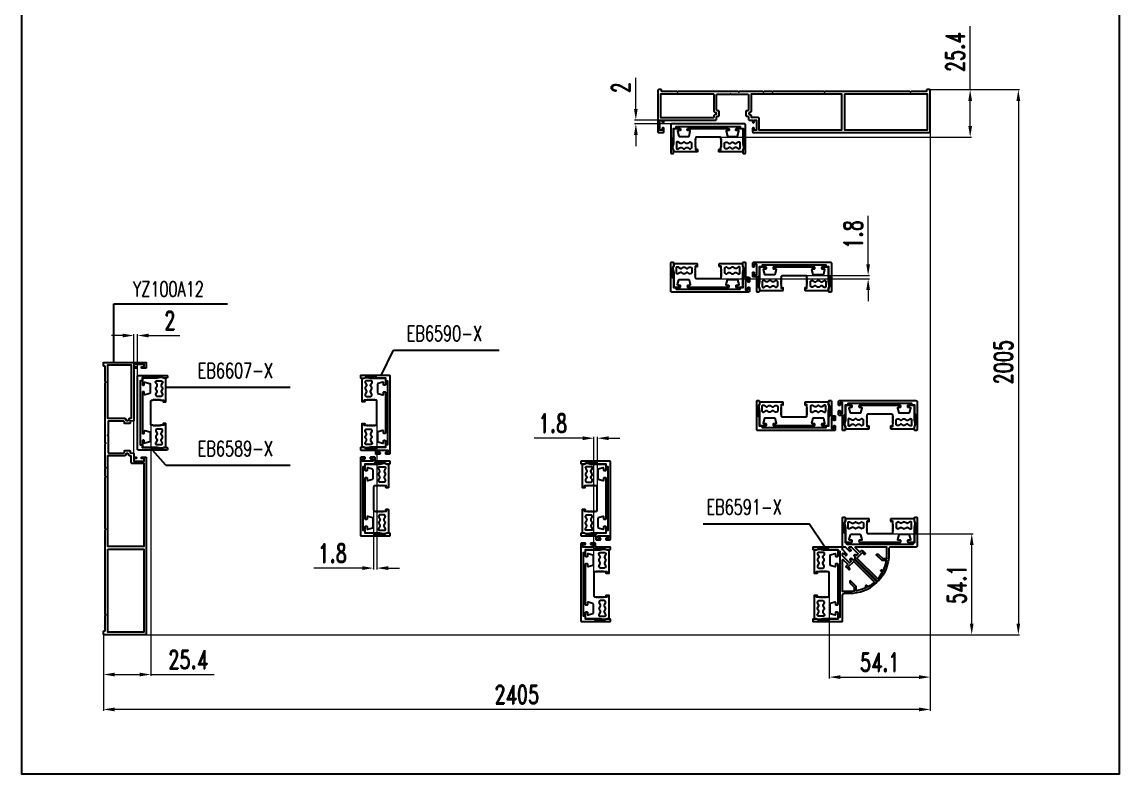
# Model space of a CAD drawing. Header units: millimetres. Extents: x 4423 to 13326, y -1516 to 5738.
# Drawn here: x 5336 to 5924, y -657 to -254 of the extents above; entities that cross this region are included whole.
import ezdxf

# ---------------------------------------------------------------- set-up
doc = ezdxf.new("R2010")
doc.units = ezdxf.units.MM
doc.header["$LTSCALE"] = 0.5
doc.layers.add('铝型材', color=1, linetype='Continuous')
doc.styles.add('CTXT', font='romand.shx', dxfattribs={"width": 0.7, "height": 5})
doc.styles.add('施工图尺寸', font='romand.shx', dxfattribs={"width": 0.7, "height": 10})
doc.dimstyles.new('施工图比例1', dxfattribs={"dimscale": 0, "dimtxt": 10, "dimasz": 6, "dimexe": 0.7, "dimexo": 0.625, "dimgap": 3, "dimtad": 1, "dimzin": 9, "dimdsep": 46, "dimtxsty": '施工图尺寸', "dimcen": 0, "dimclrd": 3, "dimclre": 3, "dimclrt": 2, "dimadec": 1, "dimazin": 2, "dimtfac": 1, "dimtofl": 0, "dimtmove": 0, "dimatfit": 3, "dimfxl": 0, "dimtolj": 1, "dimlwd": 13, "dimlwe": 13, "dimarcsym": 0})

# ---------------------------------------------------------------- blocks, each defined once
blk = doc.blocks.new('*D278')
at = {"layer": 'Defpoints', "color": 0, "transparency": 16777216}
for p in [(5821.6, -290.54), (5844.1, -290.54), (5704.61, -315.95)]:
    blk.add_point(p, dxfattribs=at)
at = {"layer": '铝型材', "color": 3, "lineweight": 13, "transparency": 16777216}
for p, q in [((5844.1, -290.54), (5844.1, -256.54)), ((5822.22, -290.54), (5844.8, -290.54)), ((5844.1, -309.95), (5844.1, -296.54)), ((5705.23, -315.95), (5844.8, -315.95))]:
    blk.add_line(p, q, dxfattribs=at)
at = {"layer": '铝型材', "color": 3, "transparency": 16777216}
for points in [[(5843.1, -296.54), (5845.1, -296.54), (5844.1, -290.54)], [(5843.1, -309.95), (5845.1, -309.95), (5844.1, -315.95)]]:
    blk.add_solid(points, dxfattribs=at)
at = {"layer": '铝型材', "color": 2, "transparency": 16777216, "insert": (5836.1, -270.54), "char_height": 10, "attachment_point": 5, "rotation": 90, "style": '施工图尺寸'}
blk.add_mtext('\\A1;25.4', dxfattribs=at)
blk = doc.blocks.new('*D279')
at = {"layer": 'Defpoints', "color": 0, "transparency": 16777216}
for p in [(5822.6, -290.54), (5391.13, -582.71), (5869.91, -582.71)]:
    blk.add_point(p, dxfattribs=at)
at = {"layer": '铝型材', "color": 3, "lineweight": 13, "transparency": 16777216}
for p, q in [((5823.22, -290.54), (5870.61, -290.54)), ((5869.91, -296.54), (5869.91, -576.71)), ((5391.76, -582.71), (5870.61, -582.71))]:
    blk.add_line(p, q, dxfattribs=at)
at = {"layer": '铝型材', "color": 3, "transparency": 16777216}
for points in [[(5868.91, -296.54), (5870.91, -296.54), (5869.91, -290.54)], [(5868.91, -576.71), (5870.91, -576.71), (5869.91, -582.71)]]:
    blk.add_solid(points, dxfattribs=at)
at = {"layer": '铝型材', "color": 2, "transparency": 16777216, "insert": (5861.91, -436.63), "char_height": 10, "attachment_point": 5, "rotation": 90, "style": '施工图尺寸'}
blk.add_mtext('\\A1;2005', dxfattribs=at)
blk = doc.blocks.new('*D280')
at = {"layer": 'Defpoints', "color": 0, "transparency": 16777216}
for p in [(5822.7, -307.35), (5379.53, -581.61), (5379.53, -622.77)]:
    blk.add_point(p, dxfattribs=at)
at = {"layer": '铝型材', "color": 3, "lineweight": 13, "transparency": 16777216}
for p, q in [((5822.7, -307.98), (5822.7, -623.47)), ((5379.53, -582.23), (5379.53, -623.47)), ((5816.7, -622.77), (5385.53, -622.77))]:
    blk.add_line(p, q, dxfattribs=at)
at = {"layer": '铝型材', "color": 3, "transparency": 16777216}
for points in [[(5385.53, -621.77), (5385.53, -623.77), (5379.53, -622.77)], [(5816.7, -621.77), (5816.7, -623.77), (5822.7, -622.77)]]:
    blk.add_solid(points, dxfattribs=at)
at = {"layer": '铝型材', "color": 2, "transparency": 16777216, "insert": (5601.11, -614.77), "char_height": 10, "attachment_point": 5, "style": '施工图尺寸'}
blk.add_mtext('\\A1;2405', dxfattribs=at)
blk = doc.blocks.new('*D281')
at = {"layer": 'Defpoints', "color": 0, "transparency": 16777216}
for p in [(5703.7, -391.94), (5749.7, -390.14), (5789.4, -390.14)]:
    blk.add_point(p, dxfattribs=at)
at = {"layer": '铝型材', "color": 3, "lineweight": 13, "transparency": 16777216}
for p, q in [((5789.4, -384.14), (5789.4, -358.14)), ((5704.32, -391.94), (5790.1, -391.94)), ((5750.32, -390.14), (5790.1, -390.14)), ((5789.4, -397.94), (5789.4, -403.94))]:
    blk.add_line(p, q, dxfattribs=at)
at = {"layer": '铝型材', "color": 3, "transparency": 16777216}
for points in [[(5788.4, -384.14), (5790.4, -384.14), (5789.4, -390.14)], [(5788.4, -397.94), (5790.4, -397.94), (5789.4, -391.94)]]:
    blk.add_solid(points, dxfattribs=at)
at = {"layer": '铝型材', "color": 2, "transparency": 16777216, "insert": (5781.4, -368.14), "char_height": 10, "attachment_point": 5, "rotation": 90, "style": '施工图尺寸'}
blk.add_mtext('\\A1;1.8', dxfattribs=at)
blk = doc.blocks.new('*D282')
at = {"layer": 'Defpoints', "color": 0, "transparency": 16777216}
for p in [(5404.93, -463.71), (5379.53, -581.62), (5404.93, -604.06)]:
    blk.add_point(p, dxfattribs=at)
at = {"layer": '铝型材', "color": 3, "lineweight": 13, "transparency": 16777216}
for p, q in [((5404.93, -464.34), (5404.93, -604.76)), ((5379.53, -582.25), (5379.53, -604.76)), ((5385.53, -604.06), (5398.93, -604.06)), ((5404.93, -604.06), (5438.93, -604.06))]:
    blk.add_line(p, q, dxfattribs=at)
at = {"layer": '铝型材', "color": 3, "transparency": 16777216}
for points in [[(5385.53, -603.06), (5385.53, -605.06), (5379.53, -604.06)], [(5398.93, -603.06), (5398.93, -605.06), (5404.93, -604.06)]]:
    blk.add_solid(points, dxfattribs=at)
at = {"layer": '铝型材', "color": 2, "transparency": 16777216, "insert": (5424.93, -596.06), "char_height": 10, "attachment_point": 5, "style": '施工图尺寸'}
blk.add_mtext('\\A1;25.4', dxfattribs=at)
blk = doc.blocks.new('*D283')
at = {"layer": 'Defpoints', "color": 0, "transparency": 16777216}
for p in [(5526.17, -463.71), (5524.37, -509.71), (5524.37, -547)]:
    blk.add_point(p, dxfattribs=at)
at = {"layer": '铝型材', "color": 3, "lineweight": 13, "transparency": 16777216}
for p, q in [((5526.17, -464.33), (5526.17, -547.7)), ((5524.37, -510.33), (5524.37, -547.7)), ((5518.37, -547), (5492.37, -547)), ((5532.17, -547), (5538.17, -547))]:
    blk.add_line(p, q, dxfattribs=at)
at = {"layer": '铝型材', "color": 3, "transparency": 16777216}
for points in [[(5518.37, -546), (5518.37, -548), (5524.37, -547)], [(5532.17, -546), (5532.17, -548), (5526.17, -547)]]:
    blk.add_solid(points, dxfattribs=at)
at = {"layer": '铝型材', "color": 2, "transparency": 16777216, "insert": (5502.37, -539), "char_height": 10, "attachment_point": 5, "style": '施工图尺寸'}
blk.add_mtext('\\A1;1.8', dxfattribs=at)
blk = doc.blocks.new('*D284')
at = {"layer": 'Defpoints', "color": 0, "transparency": 16777216}
for p in [(5642.47, -477.39), (5644.27, -509.71), (5642.47, -555.71)]:
    blk.add_point(p, dxfattribs=at)
at = {"layer": '铝型材', "color": 3, "lineweight": 13, "transparency": 16777216}
for p, q in [((5636.47, -477.39), (5610.47, -477.39)), ((5642.47, -555.08), (5642.47, -476.69)), ((5644.27, -509.08), (5644.27, -476.69)), ((5650.27, -477.39), (5656.27, -477.39))]:
    blk.add_line(p, q, dxfattribs=at)
at = {"layer": '铝型材', "color": 3, "transparency": 16777216}
for points in [[(5636.47, -476.39), (5636.47, -478.39), (5642.47, -477.39)], [(5650.27, -476.39), (5650.27, -478.39), (5644.27, -477.39)]]:
    blk.add_solid(points, dxfattribs=at)
at = {"layer": '铝型材', "color": 2, "transparency": 16777216, "insert": (5620.47, -469.39), "char_height": 10, "attachment_point": 5, "style": '施工图尺寸'}
blk.add_mtext('\\A1;1.8', dxfattribs=at)
blk = doc.blocks.new('*D287')
at = {"layer": 'Defpoints', "color": 0, "transparency": 16777216}
for p in [(5664.91, -308.84), (5688.71, -308.84), (5694.83, -306.84)]:
    blk.add_point(p, dxfattribs=at)
at = {"layer": '铝型材', "color": 3, "lineweight": 13, "transparency": 16777216}
for p, q in [((5664.91, -300.84), (5664.91, -284.18)), ((5694.21, -306.84), (5664.21, -306.84)), ((5688.08, -308.84), (5664.21, -308.84)), ((5664.91, -314.84), (5664.91, -320.84))]:
    blk.add_line(p, q, dxfattribs=at)
at = {"layer": '铝型材', "color": 3, "transparency": 16777216}
for points in [[(5663.91, -300.84), (5665.91, -300.84), (5664.91, -306.84)], [(5663.91, -314.84), (5665.91, -314.84), (5664.91, -308.84)]]:
    blk.add_solid(points, dxfattribs=at)
at = {"layer": '铝型材', "color": 2, "transparency": 16777216, "insert": (5656.91, -289.51), "char_height": 10, "attachment_point": 5, "rotation": 90, "style": '施工图尺寸'}
blk.add_mtext('\\A1;2', dxfattribs=at)
blk = doc.blocks.new('*D272')
at = {"layer": 'Defpoints', "color": 0, "transparency": 16777216}
for p in [(5397.83, -422.34), (5397.83, -450.07), (5395.83, -486.57)]:
    blk.add_point(p, dxfattribs=at)
at = {"layer": '铝型材', "color": 3, "lineweight": 13, "transparency": 16777216}
for p, q in [((5389.83, -422.34), (5383.83, -422.34)), ((5395.83, -485.95), (5395.83, -421.64)), ((5397.83, -449.44), (5397.83, -421.64)), ((5403.83, -422.34), (5420.5, -422.34))]:
    blk.add_line(p, q, dxfattribs=at)
at = {"layer": '铝型材', "color": 3, "transparency": 16777216}
for points in [[(5389.83, -421.34), (5389.83, -423.34), (5395.83, -422.34)], [(5403.83, -421.34), (5403.83, -423.34), (5397.83, -422.34)]]:
    blk.add_solid(points, dxfattribs=at)
at = {"layer": '铝型材', "color": 2, "transparency": 16777216, "insert": (5415.16, -414.34), "char_height": 10, "attachment_point": 5, "style": '施工图尺寸'}
blk.add_mtext('\\A1;2', dxfattribs=at)
blk = doc.blocks.new('YZ100A12', base_point=(7.7, 14.99))
at = {"layer": '铝型材', "ltscale": 0.4}
for points in [[(7.7, 28.21, -0.413773), (8, 28.51), (10.6, 28.51, -0.414214), (10.9, 28.21), (10.9, 26.21, -0.414214), (10.6, 25.91), (10.4, 25.91, -0.414214), (10.1, 26.21), (10.1, 27.31), (8.8, 27.31), (8.8, 21.81), (10.1, 21.81), (10.1, 22.91, -0.414214), (10.4, 23.21), (10.6, 23.21, -0.414214), (10.9, 22.91), (10.9, 21.81), (38.78, 21.81, -0.388879), (39.08, 21.54), (39.21, 20.09, 0.388879), (39.5, 19.81), (40.2, 19.81, -0.414214), (40.5, 19.51), (40.5, 17.11, -0.414214), (40.2, 16.81), (39.81, 16.81, 0.131652), (39.66, 16.77), (39.35, 16.6, 0.267949), (39.2, 16.34), (39.2, 8.31, 0.414214), (39.5, 8.01), (46.4, 8.01), (46.7, 7.71), (47, 8.01), (56.01, 8.01, 0.414214), (56.31, 8.31), (56.31, 16.34, 0.267949), (56.16, 16.6), (55.85, 16.77, 0.131652), (55.7, 16.81), (55.2, 16.81, -0.414214), (54.9, 17.11), (54.9, 19.51, -0.414214), (55.2, 19.81), (55.9, 19.81, 0.388879), (56.2, 20.09), (56.33, 21.54, -0.388879), (56.63, 21.81), (58.5, 21.81), (58.5, 22.91, -0.414214), (58.8, 23.21), (59, 23.21, -0.414214), (59.3, 22.91), (59.3, 21.81), (60.6, 21.81), (60.6, 27.31), (59.3, 27.31), (59.3, 26.21, -0.414214), (59, 25.91), (58.8, 25.91, -0.414214), (58.5, 26.21), (58.5, 28.21, -0.414214), (58.8, 28.51), (153.4, 28.51, -0.414214), (153.7, 28.21), (153.7, 6.01, -0.414214), (153.2, 5.51), (152, 5.51, -0.414214), (151.7, 5.81), (151.7, 6.21, 0.414214), (151.4, 6.51), (143.4, 6.51), (143.1, 6.81), (142.8, 6.51), (97.4, 6.51), (97.1, 6.81), (96.8, 6.51), (69.4, 6.51), (69.1, 6.81), (68.8, 6.51), (64.6, 6.51), (64.3, 6.81), (64, 6.51), (51.4, 6.51), (51.1, 6.81), (50.8, 6.51), (18.6, 6.51), (18.3, 6.81), (18, 6.51), (10, 6.51, 0.414262), (9.7, 6.21), (9.7, 5.81, -0.414214), (9.4, 5.51), (8.2, 5.51, -0.414214), (7.7, 6.01)], [(57.81, 7.91, -0.414214), (57.71, 8.01), (57.71, 17.03, 0.267949), (57.46, 17.46), (56.59, 17.97, -0.57735), (56.59, 18.66), (57.46, 19.16, 0.267949), (57.71, 19.59), (57.71, 20.21, -0.414214), (57.81, 20.31), (61.3, 20.31, 0.414214), (61.8, 20.81), (61.8, 27.11), (106.4, 27.11), (106.4, 7.91)], [(37.6, 20.41, -0.414214), (37.8, 20.21), (37.8, 19.59, 0.267949), (38, 19.25), (38.87, 18.74, -0.57735), (38.87, 17.88), (38, 17.38, 0.267949), (37.8, 17.03), (37.8, 8.11, -0.414214), (37.6, 7.91), (9.1, 7.91), (9.1, 20.41)]]:
    blk.add_lwpolyline(points, format="xyb", close=True, dxfattribs=at)
blk.add_lwpolyline([(107.8, 7.91), (107.8, 27.11), (152.3, 27.11), (152.3, 7.91)], close=True, dxfattribs=at)
blk = doc.blocks.new('EB6607-X', base_point=(28.53, 10.93))
at = {"layer": '铝型材', "ltscale": 0.4}
for points in [[(22.44, 17.56, 0.668179), (22.78, 17.7), (22.78, 18.74, 0.414214), (22.58, 18.94), (10.33, 18.94, 0.402142), (10.03, 18.65), (10.03, 17.94), (9.63, 16.97), (9.63, 16.17), (10.03, 14.33), (10.03, 6.74, 0.414214), (10.33, 6.44), (13.43, 6.44, 0.414214), (13.73, 6.74), (13.73, 7.14, 0.414214), (13.43, 7.44), (12.42, 7.44, -0.493145), (12.13, 7.81), (12.83, 10.41, -0.339454), (13.12, 10.64), (17.94, 10.64, -0.339454), (18.23, 10.41), (18.93, 7.81, -0.493145), (18.64, 7.44), (17.63, 7.44, 0.414214), (17.33, 7.14), (17.33, 6.74, 0.414214), (17.63, 6.44), (39.43, 6.44, 0.414214), (39.73, 6.74), (39.73, 7.14, 0.414214), (39.43, 7.44), (38.42, 7.44, -0.493145), (38.13, 7.81), (38.83, 10.41, -0.339454), (39.12, 10.64), (43.94, 10.64, -0.339454), (44.23, 10.41), (44.93, 7.81, -0.493145), (44.64, 7.44), (43.63, 7.44, 0.414214), (43.33, 7.14), (43.33, 6.74, 0.414214), (43.63, 6.44), (46.73, 6.44, 0.414214), (47.03, 6.74), (47.03, 14.33), (47.43, 16.17), (47.43, 16.97), (47.03, 17.94), (47.03, 18.65, 0.402142), (46.73, 18.94), (34.48, 18.94, 0.414214), (34.28, 18.74), (34.28, 17.7, 0.668179), (34.62, 17.56), (34.94, 17.88, -0.668179), (35.28, 17.74), (35.28, 16.24), (35.58, 15.94), (35.28, 15.64), (35.58, 15.34), (35.28, 15.04), (35.58, 14.74), (35.28, 14.44), (35.58, 14.14), (35.28, 13.84), (35.58, 13.54), (35.28, 13.24), (35.58, 12.94), (35.28, 12.64), (35.58, 12.34), (35.28, 12.04), (35.28, 11.44, -0.414214), (34.78, 10.94), (22.28, 10.94, -0.414214), (21.78, 11.44), (21.78, 12.04), (21.48, 12.34), (21.78, 12.64), (21.48, 12.94), (21.78, 13.24), (21.48, 13.54), (21.78, 13.84), (21.48, 14.14), (21.78, 14.44), (21.48, 14.74), (21.78, 15.04), (21.48, 15.34), (21.78, 15.64), (21.48, 15.94), (21.78, 16.24), (21.78, 17.74, -0.668179), (22.12, 17.88)], [(19.08, 13.68, -0.267949), (18.58, 13.68), (17.43, 14.34, 0.267949), (16.93, 14.34), (15.78, 13.68, -0.267949), (15.28, 13.68), (14.13, 14.34, 0.267949), (13.63, 14.34), (12.28, 13.56, -0.57735), (11.53, 13.99), (11.53, 16.88, -0.57735), (12.28, 17.31), (13.63, 16.53, 0.267949), (14.13, 16.53), (15.28, 17.2, -0.267949), (15.78, 17.2), (16.93, 16.53, 0.267949), (17.43, 16.53), (18.58, 17.2, -0.267949), (19.08, 17.2), (19.63, 16.88, -0.267949), (19.78, 16.62), (19.78, 14.25, -0.267949), (19.63, 13.99)], [(37.98, 13.68, 0.267949), (38.48, 13.68), (39.63, 14.34, -0.267949), (40.13, 14.34), (41.28, 13.68, 0.267949), (41.78, 13.68), (42.93, 14.34, -0.267949), (43.43, 14.34), (44.78, 13.56, 0.57735), (45.53, 13.99), (45.53, 16.88, 0.57735), (44.78, 17.31), (43.43, 16.53, -0.267949), (42.93, 16.53), (41.78, 17.2, 0.267949), (41.28, 17.2), (40.13, 16.53, -0.267949), (39.63, 16.53), (38.48, 17.2, 0.267949), (37.98, 17.2), (37.43, 16.88, 0.267949), (37.28, 16.62), (37.28, 14.25, 0.267949), (37.43, 13.99)]]:
    blk.add_lwpolyline(points, format="xyb", close=True, dxfattribs=at)
blk = doc.blocks.new('EB6589-X', base_point=(8.19, 19.02))
at = {"layer": '铝型材', "ltscale": 0.4}
blk.add_lwpolyline([(47.04, 16.34, -0.192258), (46.49, 17.72), (46.49, 19.02, -0.414214), (46.79, 19.32), (47.59, 19.32, -0.414214), (47.89, 19.02), (47.89, 3.82, -0.414214), (47.39, 3.32), (8.39, 3.32, -0.414214), (7.89, 3.82), (7.89, 19.02, -0.414214), (8.19, 19.32), (8.99, 19.32, -0.414214), (9.29, 19.02), (9.29, 17.72, -0.192258), (8.74, 16.34), (8.74, 15.03), (8.74, 11), (9.24, 10.5), (9.24, 5.82), (10.44, 5.82, -0.414214), (10.74, 5.52), (10.74, 4.82), (45.04, 4.82), (45.04, 5.52, -0.414214), (45.34, 5.82), (46.09, 5.82), (46.54, 5.82), (46.54, 10.5), (47.04, 11), (47.04, 15.03)], format="xyb", close=True, dxfattribs=at)
blk = doc.blocks.new('EB6590-X', base_point=(11.59, 20.91))
at = {"layer": '铝型材', "ltscale": 0.4}
blk.add_lwpolyline([(50.44, 18.23, -0.192258), (49.89, 19.61), (49.89, 20.91, -0.414214), (50.19, 21.21), (50.99, 21.21, -0.414214), (51.29, 20.91), (51.29, 13.11), (53.09, 13.11, -0.414214), (53.39, 12.81), (53.39, 10.81, -0.414214), (53.09, 10.51), (52.89, 10.51, -0.414214), (52.59, 10.81), (52.59, 11.91), (51.29, 11.91), (51.29, 6.41), (52.59, 6.41), (52.59, 7.51, -0.414214), (52.89, 7.81), (53.09, 7.81, -0.414214), (53.39, 7.51), (53.39, 5.71, -0.414214), (52.89, 5.21), (11.79, 5.21, -0.414214), (11.29, 5.71), (11.29, 20.91, -0.414214), (11.59, 21.21), (12.39, 21.21, -0.414214), (12.69, 20.91), (12.69, 19.61, -0.192258), (12.14, 18.23), (12.14, 16.92), (12.14, 12.89), (12.64, 12.39), (12.64, 7.71), (13.84, 7.71, -0.414214), (14.14, 7.41), (14.14, 6.71), (48.44, 6.71), (48.44, 7.41, -0.414214), (48.74, 7.71), (49.49, 7.71), (49.94, 7.71), (49.94, 12.39), (50.44, 12.89), (50.44, 16.92)], format="xyb", close=True, dxfattribs=at)
blk = doc.blocks.new('EB6591-X', base_point=(16.23, 40.34))
at = {"layer": '铝型材', "ltscale": 0.4}
for points in [[(16.78, 37.67, 0.192258), (17.33, 39.04), (17.33, 40.34, 0.414214), (17.03, 40.64), (16.23, 40.64, 0.414214), (15.93, 40.34), (15.93, 25.14, 0.414214), (16.43, 24.64), (30.12, 24.64, -0.414214), (31.12, 23.64), (31.12, 20.88, 0.18608), (36.68, 6.45, 0.428613), (37.41, 6.43), (49.02, 18.03, 0.198912), (49.11, 18.24), (49.11, 19.19, -0.198761), (49.2, 19.41), (49.71, 19.92, 0.414214), (49.71, 20.34), (49.43, 20.63, 0.414214), (49, 20.63), (48.4, 20.03), (47.48, 20.95), (51.18, 24.64), (52.3, 24.64, -0.668179), (52.51, 24.13), (51.48, 23.1, 0.414214), (51.48, 22.68), (51.76, 22.4, 0.414214), (52.18, 22.4), (54.35, 24.56, -0.198912), (54.56, 24.64), (55.43, 24.64, 0.414214), (55.93, 25.14), (55.93, 40.34, 0.414214), (55.63, 40.64), (54.83, 40.64, 0.414214), (54.53, 40.34), (54.53, 39.04, 0.192258), (55.08, 37.67), (55.08, 32.33), (54.58, 31.83), (54.58, 27.14), (53.56, 27.14, 0.668179), (53.42, 26.8), (53.74, 26.49, -0.668179), (53.6, 26.14), (18.26, 26.14, -0.668179), (18.12, 26.49), (18.44, 26.8, 0.668179), (18.3, 27.14), (17.28, 27.14), (17.28, 31.83), (16.78, 32.33)], [(46.42, 22.01), (45.67, 22.76, 0.414384), (45.25, 22.76), (43.83, 21.35, 0.413935), (43.83, 20.92), (43.98, 20.78, 0.414492), (44.4, 20.78), (45.25, 21.63), (48.22, 18.65), (37.07, 7.51, -0.052223), (34.64, 11.02), (35.32, 11.69, 0.414214), (35.32, 12.12), (35.17, 12.26, 0.414214), (34.75, 12.26), (34.25, 11.77, -0.072625), (32.42, 17.4), (34.59, 17.4, 0.198912), (34.94, 17.54), (37.68, 20.28, 0.668179), (37.47, 20.79), (36.99, 20.79, 0.198912), (36.63, 20.65), (34.38, 18.4), (32.27, 18.4, -0.03035), (32.12, 20.88), (32.12, 24.64), (49, 24.64, -0.668179), (49.14, 24.3), (46.85, 22.01, -0.414384)]]:
    blk.add_lwpolyline(points, format="xyb", close=True, dxfattribs=at)
blk = doc.blocks.new('*D388')
at = {"layer": 'Defpoints', "color": 0, "transparency": 16777216}
for p in [(5822.7, -302.14), (5768.59, -555.71), (5822.7, -605.44)]:
    blk.add_point(p, dxfattribs=at)
at = {"layer": '铝型材', "color": 3, "lineweight": 13, "transparency": 16777216}
for p, q in [((5822.7, -302.77), (5822.7, -606.14)), ((5768.59, -556.33), (5768.59, -606.14)), ((5774.59, -605.44), (5816.7, -605.44))]:
    blk.add_line(p, q, dxfattribs=at)
at = {"layer": '铝型材', "color": 3, "transparency": 16777216}
for points in [[(5774.59, -604.44), (5774.59, -606.44), (5768.59, -605.44)], [(5816.7, -604.44), (5816.7, -606.44), (5822.7, -605.44)]]:
    blk.add_solid(points, dxfattribs=at)
at = {"layer": '铝型材', "color": 2, "transparency": 16777216, "insert": (5795.64, -597.44), "char_height": 10, "attachment_point": 5, "style": '施工图尺寸'}
blk.add_mtext('\\A1;54.1', dxfattribs=at)
blk = doc.blocks.new('*D389')
at = {"layer": 'Defpoints', "color": 0, "transparency": 16777216}
for p in [(5795.7, -528.61), (5844.93, -528.61), (5391.13, -582.71)]:
    blk.add_point(p, dxfattribs=at)
at = {"layer": '铝型材', "color": 3, "lineweight": 13, "transparency": 16777216}
for p, q in [((5796.32, -528.61), (5845.63, -528.61)), ((5844.93, -576.71), (5844.93, -534.61)), ((5391.76, -582.71), (5845.63, -582.71))]:
    blk.add_line(p, q, dxfattribs=at)
at = {"layer": '铝型材', "color": 3, "transparency": 16777216}
for points in [[(5843.93, -534.61), (5845.93, -534.61), (5844.93, -528.61)], [(5843.93, -576.71), (5845.93, -576.71), (5844.93, -582.71)]]:
    blk.add_solid(points, dxfattribs=at)
at = {"layer": '铝型材', "color": 2, "transparency": 16777216, "insert": (5836.93, -555.66), "char_height": 10, "attachment_point": 5, "rotation": 90, "style": '施工图尺寸'}
blk.add_mtext('\\A1;54.1', dxfattribs=at)

msp = doc.modelspace()

# ---------------------------------------------------------------- linework, layer by layer
at = {"layer": '铝型材', "color": 1}
for p, q in [((5385.0488, -405.296), (5446.0641, -405.296)), ((5535.0082, -430.2061), (5591.7376, -430.2061)), ((5412.9307, -450.0929), (5479.7202, -450.0929)), ((5412.9307, -491.8961), (5479.7202, -491.8961)), ((5701.0682, -523.2223), (5757.7977, -523.2223))]:
    msp.add_line(p, q, dxfattribs=at)
at = {"layer": '铝型材'}
for p, q in [((5385.0488, -436.71), (5385.0488, -405.296)), ((5528.4776, -443.71), (5535.0082, -430.2061)), ((5412.9307, -491.8961), (5405.9307, -483.71)), ((5766.2192, -535.71), (5757.7977, -523.2223))]:
    msp.add_line(p, q, dxfattribs=at)
at = {"layer": '铝型材', "color": 1, "linetype": 'ByBlock', "lineweight": -3}
msp.add_lwpolyline([(5335.8851, 174.1857), (5923.8851, 174.1857), (5923.8851, -657.4143), (5335.8851, -657.4143)], close=True, dxfattribs=at)

# ---------------------------------------------------------------- block references
at = {"layer": '铝型材', "ltscale": 0.4, "xscale": -1}
for name, p, rotation in [('YZ100A12', (5676.6951, -300.0187), 180), ('EB6589-X', (5683.9951, -324.5444), 180), ('EB6607-X', (5703.6954, -315.9358), 180), ('EB6590-X', (5517.5717, -444.01), 90), ('EB6607-X', (5526.1802, -463.7103), 90), ('EB6590-X', (5532.9717, -529.41), 270), ('EB6607-X', (5524.3631, -509.7096), 270), ('EB6590-X', (5635.6668, -490.01), 90), ('EB6607-X', (5644.2754, -509.7103), 90), ('EB6590-X', (5651.0668, -575.41), 270), ('EB6607-X', (5642.4583, -555.7096), 270), ('EB6607-X', (5768.5936, -555.71), 90)]:
    msp.add_blockref(name, p, dxfattribs=dict(at, rotation=rotation))
at = {"layer": '铝型材', "ltscale": 0.4}
for name, p in [('EB6590-X', (5683.9951, -383.3387)), ('EB6607-X', (5703.6954, -391.9473)), ('EB6590-X', (5729.9951, -457.5207)), ('EB6607-X', (5749.6954, -466.1293)), ('EB6607-X', (5795.6951, -528.6085))]:
    msp.add_blockref(name, p, dxfattribs=at)
for name, p, rotation in [('EB6590-X', (5769.3951, -398.7387), 180), ('EB6607-X', (5749.6947, -390.1301), 180), ('YZ100A12', (5389.0051, -436.71), 270), ('EB6589-X', (5413.5307, -444.01), 270), ('EB6607-X', (5404.9221, -463.7103), 270), ('EB6590-X', (5815.3951, -472.9207), 180), ('EB6607-X', (5795.6947, -464.3121), 180), ('EB6591-X', (5759.9951, -575.41), 90.00000000000001)]:
    msp.add_blockref(name, p, dxfattribs=dict(at, rotation=rotation))
at = {"layer": '铝型材', "ltscale": 0.4, "xscale": -1}
msp.add_blockref('EB6591-X', (5815.3951, -520.01), dxfattribs=at)

# ---------------------------------------------------------------- texts
at = {"layer": '铝型材', "color": 1, "style": 'CTXT', "width": 0.7}
for s, p in [('YZ100A12', (5395.4797, -401.5087)), ('EB6590-X', (5542.1397, -425.2935)), ('EB6607-X', (5430.1222, -445.1804)), ('EB6589-X', (5430.1222, -486.9835)), ('EB6591-X', (5702.7856, -518.3097))]:
    msp.add_text(s, height=8.1, dxfattribs=at).set_placement(p)

# ---------------------------------------------------------------- dimensions: what is measured, and where the dimension line sits
at = {"layer": '铝型材'}
for base, p1, p2, picture, middle in [((5844.1002, -290.5444), (5704.6092, -315.9458), (5821.5951, -290.5444), '*D278', (5836.1002, -270.5444)), ((5789.3988, -390.1401), (5703.6951, -391.9373), (5749.6951, -390.1401), '*D281', (5781.3988, -368.1401)), ((5844.9273, -528.6085), (5391.1307, -582.71), (5795.6951, -528.6085), '*D389', (5836.9273, -555.6592))]:
    dim = msp.add_linear_dim(base=base, p1=p1, p2=p2, angle=90, dimstyle='施工图比例1', override={"dimscale": 1}, dxfattribs=at)
    dim.commit()
    dim.dimension.update_dxf_attribs({"geometry": picture, "text_midpoint": middle})
dim = msp.add_linear_dim(base=(5664.9085, -308.8444), p1=(5694.8327, -306.8444), p2=(5688.7087, -308.8444), angle=90, dimstyle='施工图比例1', override={"dimscale": 1}, dxfattribs=at)
dim.commit()
dim.dimension.update_dxf_attribs({"geometry": '*D287', "text_midpoint": (5664.9085, -289.511), "dimtype": 160})
dim = msp.add_linear_dim(base=(5869.9107, -582.71), p1=(5822.5951, -290.5444), p2=(5391.1307, -582.71), angle=90, text='2005', dimstyle='施工图比例1', override={"dimscale": 1}, dxfattribs=at)
dim.commit()
dim.dimension.update_dxf_attribs({"geometry": '*D279', "text_midpoint": (5861.9107, -436.6272)})
for base, p1, p2, picture, middle in [((5822.6951, -605.4357), (5768.5936, -555.71), (5822.6951, -302.1444), '*D388', (5795.6444, -597.4357)), ((5397.8307, -422.3394), (5395.8307, -486.5724), (5397.8307, -450.0684), '*D272', (5415.164, -414.3394)), ((5404.9307, -604.0581), (5379.5307, -581.6219), (5404.9307, -463.7103), '*D282', (5424.9307, -596.0581)), ((5524.3731, -546.9971), (5526.1702, -463.71), (5524.3731, -509.71), '*D283', (5502.3731, -538.9971)), ((5642.4683, -477.3944), (5644.2654, -509.71), (5642.4683, -555.71), '*D284', (5620.4683, -469.3944))]:
    dim = msp.add_linear_dim(base=base, p1=p1, p2=p2, dimstyle='施工图比例1', override={"dimscale": 1}, dxfattribs=at)
    dim.commit()
    dim.dimension.update_dxf_attribs({"geometry": picture, "text_midpoint": middle})
dim = msp.add_linear_dim(base=(5379.5307, -622.7652), p1=(5822.6951, -307.3547), p2=(5379.5307, -581.61), text='2405', dimstyle='施工图比例1', override={"dimscale": 1}, dxfattribs=at)
dim.commit()
dim.dimension.update_dxf_attribs({"geometry": '*D280', "text_midpoint": (5601.1129, -614.7652)})

doc.saveas('drawing.dxf')
